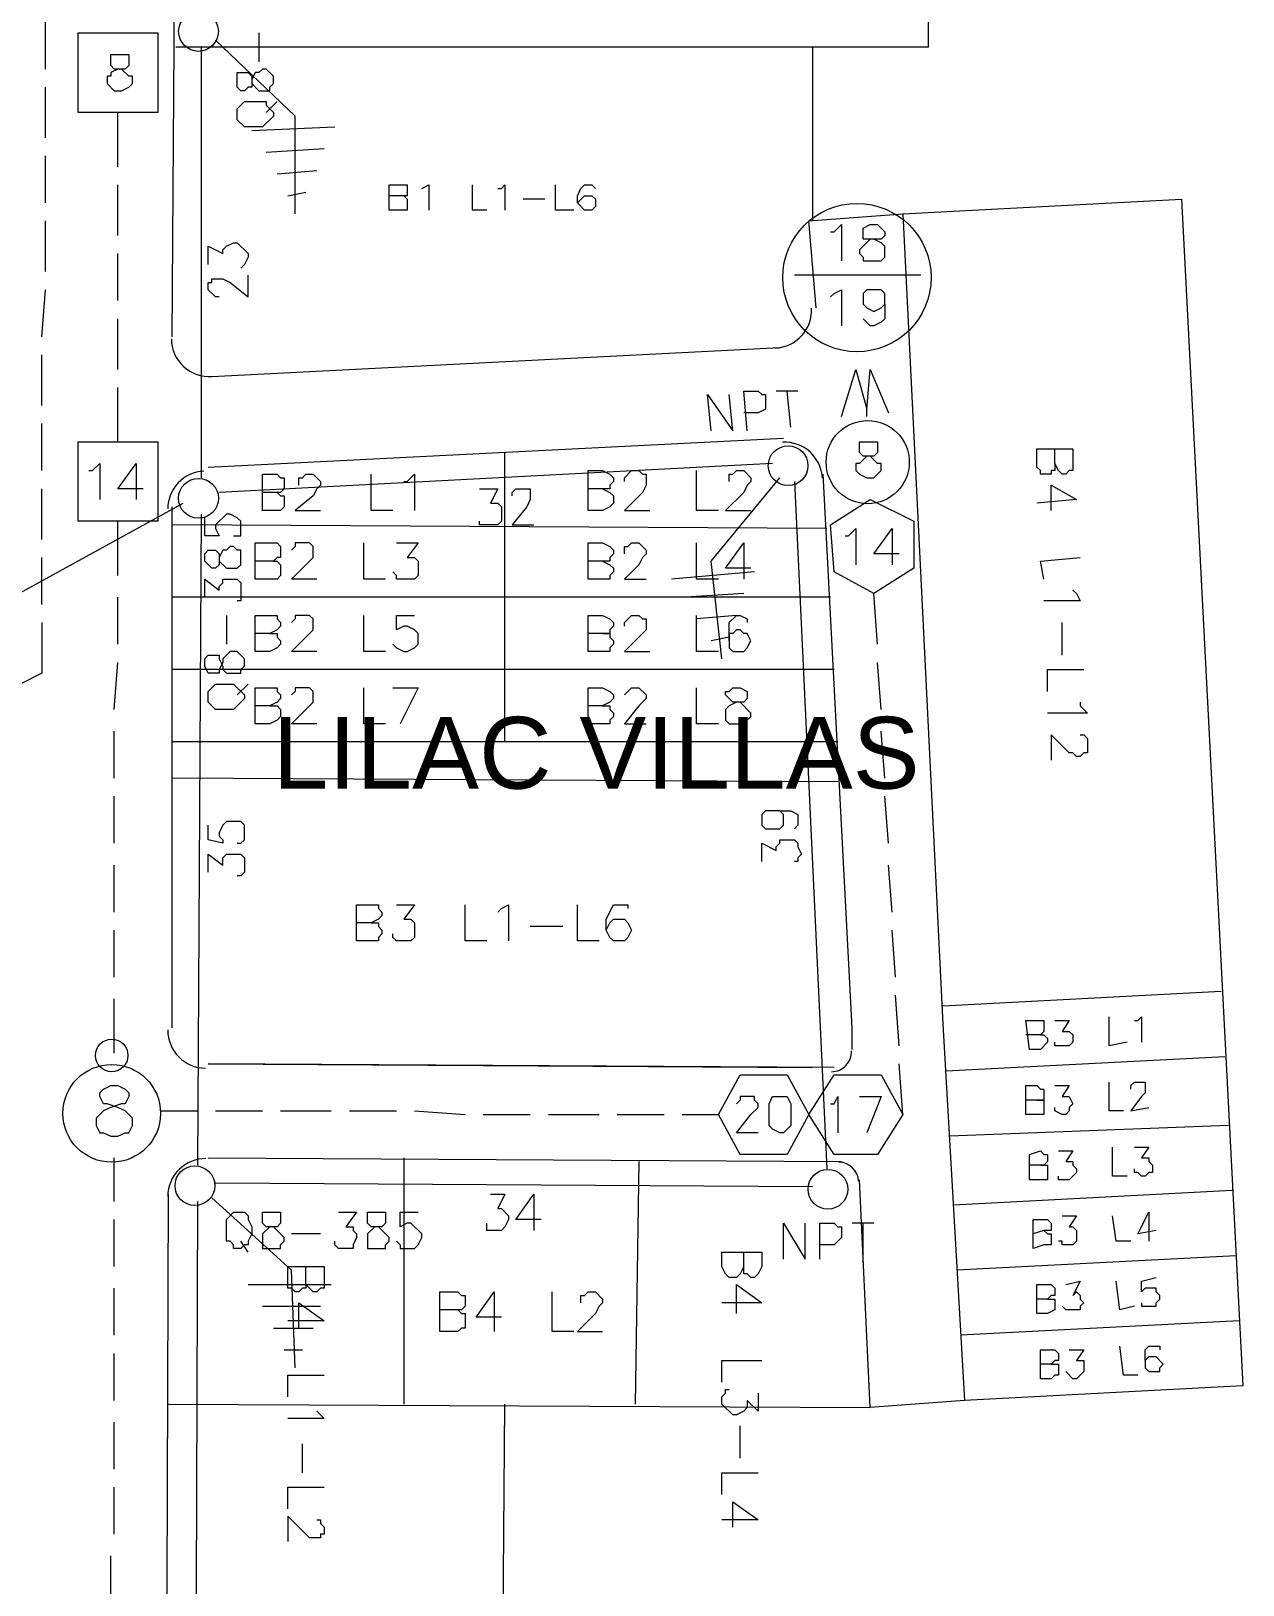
# Model space of a CAD drawing. Header units: millimetres. Extents: x 5.9 to 40.1, y 2 to 30.5.
# Drawn here: x 20.003 to 21.553, y 13.35 to 15.337 of the extents above; entities that cross this region are included whole.
import ezdxf

# ---------------------------------------------------------------- set-up
doc = ezdxf.new("R2010")
doc.units = ezdxf.units.MM
for name, color, linetype, true_color in [('PDF_S31$Cable-565', 23, 'Continuous', 0xdd8a6e), ('PDF_S31$LOTS', 254, 'Continuous', 0xdcdcdc), ('PDF_S31$ROAD', 8, 'Continuous', 0x808080), ('PDF_S31$SDU', 157, 'Continuous', 0x396472), ('PDF_S31$Symbols-EndOfLine', 15, 'Continuous', 0x954a4a), ('PDF_S31$Symbols-Ground', 12, 'Continuous', 0xb80000)]:
    doc.layers.add(name, color=color, linetype=linetype, true_color=true_color)
for name, color, linetype in [('PDF_S31$Passives-Highleg', 7, 'Continuous'), ('PDF_S31$Passives-Splt2way', 7, 'Continuous'), ('PDF_S31$Passives-TapOffs', 7, 'Continuous'), ('PDF_S31$POLE', 7, 'Continuous'), ('PDF_S31$STRAND', 7, 'Continuous'), ('PDF_S31$Symbols-Terminator', 7, 'Continuous'), ('PDF_Text', 7, 'Continuous')]:
    doc.layers.add(name, color=color, linetype=linetype)
doc.styles.add('PDF Swiss721BT-LightCondensed', font='arial.ttf')

msp = doc.modelspace()

# ---------------------------------------------------------------- linework, layer by layer
at = {"layer": 'PDF_S31$Cable-565', "lineweight": 13}
for points in [[(20.0214, 15.2889), (20.0214, 15.349)], [(20.0214, 15.201), (20.0214, 15.2658)], [(20.1139, 15.164), (20.1139, 15.2334)], [(20.0214, 15.1177), (20.0214, 15.1778)], [(20.1139, 15.076), (20.1139, 15.1408)], [(20.0214, 15.0298), (20.0214, 15.0946)], [(20.1139, 14.9928), (20.1139, 15.0529)], [(20.0168, 14.9465), (20.0214, 15.0066)], [(20.1139, 14.9048), (20.1139, 14.9696)], [(20.0168, 14.8586), (20.0168, 14.9234)], [(20.1139, 14.8123), (20.1139, 14.8817)], [(20.0168, 14.7753), (20.0168, 14.8354)], [(20.0168, 14.6874), (20.0168, 14.7522)], [(20.1139, 14.6411), (20.1139, 14.7105)], [(20.0168, 14.6041), (20.0168, 14.6642)], [(20.1139, 14.5532), (20.1139, 14.6133)], [(21.0856, 14.5532), (21.081, 14.618)], [(20.0168, 14.581), (20.0168, 14.5162), (19.989, 14.5023)], [(20.1093, 14.4699), (20.1139, 14.5301)], [(21.0902, 14.4699), (21.0856, 14.5301)], [(20.1093, 14.382), (20.1093, 14.4421)], [(21.0948, 14.382), (21.0902, 14.4421)], [(20.1093, 14.2987), (20.1093, 14.3589)], [(21.0995, 14.2987), (21.0948, 14.3589)], [(20.1093, 14.2108), (20.1093, 14.2709)], [(21.1041, 14.2108), (21.0995, 14.2709)], [(20.1093, 14.1275), (20.1093, 14.1877)], [(21.1087, 14.1275), (21.1041, 14.1877)], [(20.1093, 14.0303), (20.1093, 14.0997)], [(21.1134, 14.0396), (21.1087, 14.1044)], [(21.118, 13.9517), (21.1134, 14.0165)], [(20.1694, 13.9563), (20.2157, 13.9563)], [(20.2389, 13.9563), (20.299, 13.9563)], [(20.3221, 13.9563), (20.3869, 13.9563)], [(20.41, 13.9563), (20.4702, 13.9563)], [(20.4933, 13.9563), (20.5581, 13.9517)], [(20.5812, 13.9517), (20.6414, 13.9517)], [(20.6645, 13.9517), (20.7293, 13.9517)], [(20.7524, 13.9517), (20.8126, 13.9517)], [(20.8357, 13.9517), (20.882, 13.9517)], [(20.1093, 13.8406), (20.1093, 13.8962)], [(20.1093, 13.7573), (20.1093, 13.8175)], [(20.1093, 13.6694), (20.1093, 13.7296)], [(20.1093, 13.5861), (20.1093, 13.6463)], [(20.1093, 13.4982), (20.1093, 13.5584)], [(20.1093, 13.4149), (20.1093, 13.4751)], [(20.1047, 13.327), (20.1047, 13.3872)]]:
    msp.add_lwpolyline(points, dxfattribs=at)
at = {"layer": 'PDF_S31$LOTS', "lineweight": 0}
for points in [[(21.1504, 16.3577), (21.1504, 15.3167), (20.188, 15.3167)], [(21.0023, 15.3167), (21.0023, 15.0946)], [(21.118, 15.1038), (21.4743, 15.1223), (21.5529, 13.6047), (21.1966, 13.5861)], [(20.609, 14.4283), (20.609, 14.7984)], [(21.0208, 14.7013), (20.1833, 14.7059)], [(21.0254, 14.6133), (20.1833, 14.6133)], [(21.0301, 14.5208), (20.1833, 14.5208)], [(21.5252, 14.109), (21.1689, 14.0905)], [(21.5298, 14.0257), (21.1735, 14.0072)], [(21.5344, 13.9378), (21.1781, 13.9239)], [(20.4795, 13.8962), (20.4795, 13.5815)], [(20.7802, 13.8915), (20.7756, 13.5815)], [(21.539, 13.8545), (21.1828, 13.836)], [(21.5437, 13.7712), (21.1874, 13.7527)], [(21.5483, 13.6879), (21.192, 13.6694)], [(20.1787, 13.5815), (21.0763, 13.5769)], [(20.5998, 12.4294), (20.609, 13.5815)]]:
    msp.add_lwpolyline(points, dxfattribs=at)
at = {"layer": 'PDF_S31$Passives-Highleg', "lineweight": 9}
msp.add_circle((20.106, 14.0274), 0.0208, dxfattribs=at)
at = {"layer": 'PDF_S31$Passives-Splt2way', "lineweight": 9}
msp.add_lwpolyline([(20.1047, 13.9887), (20.1139, 13.9887), (20.1232, 13.9841), (20.1278, 13.9794), (20.1278, 13.9748), (20.1232, 13.9656), (20.1185, 13.9656), (20.1047, 13.9609), (20.0954, 13.9563), (20.0862, 13.9471), (20.0862, 13.9378), (20.0908, 13.9285), (20.0954, 13.9285), (20.1047, 13.9239), (20.1139, 13.9239), (20.1232, 13.9285), (20.1278, 13.9285), (20.1324, 13.9378), (20.1324, 13.9471), (20.1232, 13.9563), (20.1139, 13.9609), (20.1, 13.9656), (20.0954, 13.9656), (20.0908, 13.9748), (20.0908, 13.9794), (20.0954, 13.9841)], close=True, dxfattribs=at)
msp.add_circle((20.106, 13.9533), 0.0625, dxfattribs=at)
at = {"layer": 'PDF_S31$Passives-TapOffs', "lineweight": 9}
for points in [[(20.1648, 15.3352), (20.1648, 15.2334), (20.063, 15.2334), (20.063, 15.3352)], [(20.1047, 15.3074), (20.1278, 15.3074), (20.1278, 15.2935), (20.1232, 15.2889), (20.1139, 15.2889), (20.1047, 15.2843), (20.1047, 15.2796), (20.1, 15.2796), (20.1, 15.2704), (20.1093, 15.2611), (20.1185, 15.2611), (20.1278, 15.2658), (20.1324, 15.2704), (20.1324, 15.2796), (20.1278, 15.2796), (20.1185, 15.2889), (20.1093, 15.2889), (20.1047, 15.2935)], [(20.1648, 14.8123), (20.1648, 14.7105), (20.063, 14.7105), (20.063, 14.8123)], [(21.0625, 14.8123), (21.0856, 14.8123), (21.0856, 14.7984), (21.081, 14.7938), (21.0717, 14.7938), (21.0625, 14.7845), (21.0578, 14.7845), (21.0578, 14.7753), (21.0625, 14.7707), (21.0717, 14.766), (21.081, 14.766), (21.0902, 14.7753), (21.0902, 14.7845), (21.0856, 14.7845), (21.0763, 14.7938), (21.0671, 14.7938), (21.0625, 14.7984)], [(21.0254, 14.7059), (21.0763, 14.7383), (21.1319, 14.7105), (21.1319, 14.6504), (21.081, 14.618), (21.0301, 14.6457)], [(20.9098, 13.9008), (20.882, 13.9517), (20.9098, 14.0026), (20.9699, 14.0026), (20.9977, 13.9517), (20.9699, 13.9008)], [(21.0301, 13.9008), (20.9977, 13.9517), (21.0301, 14.0026), (21.0902, 14.0026), (21.118, 13.9517), (21.0856, 13.9008)], [(20.9514, 13.9748), (20.9699, 13.9748), (20.9745, 13.9656), (20.9745, 13.9378), (20.9653, 13.9285), (20.9607, 13.9285), (20.9514, 13.9332), (20.9468, 13.9378), (20.9468, 13.9656)]]:
    msp.add_lwpolyline(points, close=True, dxfattribs=at)
for points in [[(20.0769, 14.7753), (20.0815, 14.7753), (20.0908, 14.7845), (20.0908, 14.7383)], [(20.1463, 14.7522), (20.1139, 14.7522), (20.1371, 14.7845), (20.1371, 14.7383)], [(21.044, 14.692), (21.0486, 14.692), (21.0578, 14.7013), (21.0578, 14.655)], [(21.1134, 14.6689), (21.081, 14.6689), (21.1041, 14.7013), (21.1041, 14.655)], [(20.9329, 13.9285), (20.9051, 13.9285), (20.9236, 13.9517), (20.9329, 13.9609), (20.9329, 13.9656), (20.9283, 13.9702), (20.9283, 13.9748), (20.9098, 13.9748), (20.9098, 13.9702), (20.9051, 13.9656)], [(21.0254, 13.9656), (21.0301, 13.9656), (21.0347, 13.9748), (21.0347, 13.9285)], [(21.0625, 13.9748), (21.0902, 13.9748), (21.0717, 13.9285)]]:
    msp.add_lwpolyline(points, dxfattribs=at)
msp.add_circle((21.073, 14.7862), 0.0532, dxfattribs=at)
at = {"layer": 'PDF_S31$POLE', "lineweight": 0}
for points in [[(20.2944, 15.3352), (20.2944, 15.2981)], [(20.3175, 15.2472), (20.3036, 15.2334)], [(20.8728, 14.8262), (20.8681, 14.8725), (20.9005, 14.8262), (20.8959, 14.8725)], [(20.919, 14.8262), (20.9144, 14.8771), (20.9329, 14.8771), (20.9375, 14.8725), (20.9422, 14.8725), (20.9422, 14.854), (20.9329, 14.8493), (20.9144, 14.8493)], [(20.9838, 14.8771), (20.956, 14.8771)], [(20.9745, 14.8308), (20.9699, 14.8771)], [(20.262, 14.692), (20.2712, 14.692), (20.2712, 14.7105), (20.2666, 14.7151), (20.2574, 14.7198), (20.2527, 14.7198), (20.2389, 14.7059), (20.2389, 14.7013), (20.2435, 14.692), (20.225, 14.692), (20.225, 14.7151)], [(20.225, 14.6133), (20.225, 14.6365), (20.2435, 14.6226), (20.2435, 14.6272), (20.2481, 14.6319), (20.2481, 14.6365), (20.2666, 14.6365), (20.2712, 14.6319), (20.2712, 14.6087), (20.2666, 14.6087)], [(20.2527, 14.5902), (20.2527, 14.5532)], [(20.2805, 14.5023), (20.2666, 14.4884)], [(20.3962, 13.8268), (20.4193, 13.8268), (20.4054, 13.8082), (20.4147, 13.8082), (20.4147, 13.8036), (20.4193, 13.799), (20.4193, 13.7944), (20.4147, 13.7851), (20.4147, 13.7805), (20.3962, 13.7805), (20.3915, 13.7851), (20.3915, 13.7897)], [(20.4702, 13.7897), (20.4748, 13.7851), (20.4748, 13.7805), (20.4933, 13.7805), (20.498, 13.7851), (20.5026, 13.7944), (20.5026, 13.799), (20.4887, 13.8129), (20.4841, 13.8129), (20.4748, 13.8082), (20.4748, 13.8268), (20.498, 13.8268)], [(20.9653, 13.7666), (20.9653, 13.8129), (20.9931, 13.7666), (20.9931, 13.8129)], [(21.0116, 13.7666), (21.0116, 13.8129), (21.0301, 13.8129), (21.0347, 13.8082), (21.0393, 13.8082), (21.0393, 13.7944), (21.0301, 13.7851), (21.0116, 13.7851)], [(21.081, 13.8129), (21.0532, 13.8129)], [(21.0671, 13.762), (21.0671, 13.8129)], [(20.373, 13.799), (20.336, 13.799)], [(20.2805, 13.7759), (20.2712, 13.7897)]]:
    msp.add_lwpolyline(points, dxfattribs=at)
for points in [[(20.2666, 15.2658), (20.2666, 15.2843), (20.2805, 15.2843), (20.2851, 15.2796), (20.2851, 15.2704), (20.2944, 15.2611), (20.3083, 15.2611), (20.3083, 15.2658), (20.3129, 15.2704), (20.3129, 15.2796), (20.3036, 15.2889), (20.299, 15.2889), (20.2944, 15.2843), (20.2897, 15.2843), (20.2851, 15.275), (20.2851, 15.2658), (20.2805, 15.2658), (20.2759, 15.2611), (20.2712, 15.2611)], [(20.2666, 15.2241), (20.2666, 15.238), (20.2759, 15.2472), (20.3036, 15.2472), (20.3036, 15.2426), (20.3129, 15.2334), (20.3129, 15.2287), (20.299, 15.2149), (20.2759, 15.2149)], [(20.225, 14.6596), (20.225, 14.6689), (20.2296, 14.6735), (20.2389, 14.6735), (20.2435, 14.6689), (20.2435, 14.6596), (20.2527, 14.6504), (20.2666, 14.6504), (20.2712, 14.655), (20.2712, 14.6735), (20.2666, 14.6735), (20.262, 14.6781), (20.2574, 14.6781), (20.2527, 14.6735), (20.2481, 14.6735), (20.2435, 14.6642), (20.2435, 14.655), (20.2389, 14.6504), (20.2342, 14.6504)], [(20.225, 14.5254), (20.225, 14.5347), (20.2296, 14.5393), (20.2435, 14.5393), (20.2435, 14.5347), (20.2481, 14.5254), (20.2481, 14.5208), (20.2527, 14.5162), (20.2712, 14.5162), (20.2712, 14.5208), (20.2759, 14.5254), (20.2759, 14.5347), (20.2666, 14.5439), (20.2574, 14.5439), (20.2481, 14.5347), (20.2481, 14.5301), (20.2435, 14.5208), (20.2435, 14.5162), (20.2296, 14.5162)], [(20.2296, 14.4792), (20.2296, 14.493), (20.2389, 14.5023), (20.262, 14.5023), (20.2759, 14.4884), (20.2759, 14.4838), (20.262, 14.4699), (20.2389, 14.4699)], [(20.262, 13.8268), (20.2759, 13.8268), (20.2805, 13.8221), (20.2805, 13.8175), (20.2851, 13.8082), (20.2851, 13.799), (20.2805, 13.7897), (20.2805, 13.7851), (20.2759, 13.7851), (20.2712, 13.7805), (20.262, 13.7805), (20.262, 13.7851), (20.2574, 13.7897), (20.2527, 13.7897), (20.2527, 13.8175)], [(20.299, 13.8268), (20.3221, 13.8268), (20.3221, 13.8129), (20.3175, 13.8082), (20.3083, 13.8082), (20.299, 13.799), (20.299, 13.7805), (20.3221, 13.7805), (20.3221, 13.7851), (20.3268, 13.7897), (20.3268, 13.7944), (20.3129, 13.8082), (20.3036, 13.8082), (20.299, 13.8129)], [(20.4332, 13.8268), (20.4563, 13.8268), (20.4563, 13.8129), (20.4517, 13.8082), (20.4424, 13.8082), (20.4332, 13.799), (20.4332, 13.7805), (20.4563, 13.7805), (20.4563, 13.7851), (20.4609, 13.7897), (20.4609, 13.7944), (20.4471, 13.8082), (20.4378, 13.8082), (20.4332, 13.8129)]]:
    msp.add_lwpolyline(points, close=True, dxfattribs=at)
for centre, radius in [((20.217, 15.3369), 0.0254), ((20.9712, 14.7816), 0.0254), ((20.217, 14.7399), 0.0255), ((20.2124, 13.8608), 0.0254), ((21.0221, 13.8562), 0.0254)]:
    msp.add_circle(centre, radius, dxfattribs=at)
at = {"layer": 'PDF_S31$ROAD', "lineweight": 0}
for points in [[(20.1833, 14.9465), (20.1926, 16.3115)], [(21.0069, 14.9835), (20.9977, 15.0946), (21.118, 15.1038), (21.1689, 14.0674), (21.1966, 13.5861), (21.0763, 13.5769), (21.0625, 13.8684)], [(20.2296, 14.7799), (20.9653, 14.8169)], [(21.0532, 14.035), (21.0532, 14.0627), (21.0162, 14.7707)], [(20.1833, 14.0627), (20.1833, 14.729)], [(21.0347, 14.4283), (20.1833, 14.4283)], [(21.0347, 14.3774), (20.1833, 14.382)], [(21.0301, 14.0118), (20.2296, 14.0165), (21.0023, 14.0118)], [(20.2296, 13.8962), (21.0393, 13.8915)], [(20.1741, 12.4757), (20.1787, 13.8499)]]:
    msp.add_lwpolyline(points, dxfattribs=at)
msp.add_lwpolyline([(20.1823, 14.9438, 0.430426), (20.2342, 14.8956), (20.9607, 14.9326)], format="xyb", dxfattribs=at)
for centre, radius, start, end in [((20.9527, 14.9806), 0.0486, 272.8949, 2.9222), ((20.9666, 14.7631), 0.0486, 2.9224, 92.8948), ((20.2263, 14.7261), 0.0486, 92.8949, 179.7418), ((20.2263, 14.0597), 0.0486, 179.7418, 269.7418), ((21.0268, 14.032), 0.0254, 269.7417, 2.9224), ((20.2263, 13.8469), 0.0486, 89.7418, 179.7418), ((21.036, 13.8654), 0.0254, 2.9224, 89.7419)]:
    msp.add_arc(centre, radius, start, end, dxfattribs=at)
at = {"layer": 'PDF_S31$SDU', "lineweight": 0}
for points in [[(20.4795, 15.1269), (20.4841, 15.1223), (20.4841, 15.1084), (20.4609, 15.1084), (20.4609, 15.1408), (20.4841, 15.1408), (20.4841, 15.1269), (20.4609, 15.1269)], [(20.5026, 15.1362), (20.5118, 15.1408), (20.5118, 15.1084)], [(20.5859, 15.1084), (20.5674, 15.1084), (20.5674, 15.1408)], [(20.5998, 15.1362), (20.6044, 15.1362), (20.609, 15.1408), (20.609, 15.1084)], [(20.6969, 15.1084), (20.6738, 15.1084), (20.6738, 15.1408)], [(20.7016, 15.1177), (20.7108, 15.1269), (20.7201, 15.1269), (20.7247, 15.1223), (20.7247, 15.1131), (20.7201, 15.1084), (20.7108, 15.1084), (20.7016, 15.1177), (20.7016, 15.1269), (20.7062, 15.1362), (20.7108, 15.1408), (20.7201, 15.1408), (20.7247, 15.1362)], [(20.6599, 15.1223), (20.6321, 15.1223)], [(21.3123, 14.7845), (21.3123, 14.7753), (21.3077, 14.7753), (21.3077, 14.7707), (21.2938, 14.7707), (21.2938, 14.7753), (21.2892, 14.7799), (21.2892, 14.8031), (21.3355, 14.8031), (21.3355, 14.7753), (21.3308, 14.7753), (21.3262, 14.7707), (21.3216, 14.7707), (21.3169, 14.7753), (21.3123, 14.7845), (21.3123, 14.8031)], [(20.3175, 14.7475), (20.3221, 14.7429), (20.3268, 14.7429), (20.3268, 14.729), (20.3221, 14.7244), (20.299, 14.7244), (20.299, 14.7707), (20.3175, 14.7707), (20.3221, 14.766), (20.3268, 14.766), (20.3268, 14.7522), (20.3221, 14.7475), (20.299, 14.7475)], [(20.3453, 14.7568), (20.3453, 14.766), (20.3499, 14.766), (20.3545, 14.7707), (20.3638, 14.7707), (20.373, 14.7614), (20.373, 14.7568), (20.3684, 14.7522), (20.3638, 14.7429), (20.3406, 14.7244), (20.373, 14.7244)], [(20.4656, 14.7244), (20.4378, 14.7244), (20.4378, 14.7707)], [(20.4795, 14.7614), (20.4841, 14.7614), (20.4933, 14.7707), (20.4933, 14.7244)], [(20.7339, 14.7522), (20.7432, 14.7475), (20.7478, 14.7429), (20.7478, 14.7336), (20.7432, 14.729), (20.7339, 14.7244), (20.7154, 14.7244), (20.7154, 14.7753), (20.7339, 14.7753), (20.7432, 14.7707), (20.7478, 14.766), (20.7478, 14.7614), (20.7432, 14.7568), (20.7432, 14.7522), (20.7154, 14.7522)], [(20.7617, 14.7614), (20.7617, 14.766), (20.771, 14.7753), (20.7802, 14.7753), (20.7848, 14.7707), (20.7895, 14.7707), (20.7895, 14.7568), (20.7848, 14.7475), (20.7617, 14.7244), (20.7941, 14.7244)], [(20.882, 14.7244), (20.8542, 14.7244), (20.8542, 14.7753)], [(20.8959, 14.7614), (20.8959, 14.7707), (20.9005, 14.7707), (20.9051, 14.7753), (20.9144, 14.7753), (20.9236, 14.766), (20.9236, 14.7614), (20.919, 14.7568), (20.9144, 14.7475), (20.8913, 14.7244), (20.9236, 14.7244)], [(21.3077, 14.7244), (21.3077, 14.7568), (21.3401, 14.7383), (21.2892, 14.7336)], [(20.3129, 14.6596), (20.3175, 14.6596), (20.3221, 14.655), (20.3221, 14.6411), (20.3175, 14.6365), (20.2897, 14.6365), (20.2897, 14.6828), (20.3175, 14.6828), (20.3221, 14.6781), (20.3221, 14.6642), (20.3175, 14.6642), (20.3129, 14.6596), (20.2897, 14.6596)], [(20.3684, 14.6365), (20.336, 14.6365), (20.3638, 14.6642), (20.3638, 14.6781), (20.3592, 14.6828), (20.3406, 14.6828), (20.3406, 14.6781), (20.336, 14.6735)], [(20.4563, 14.6365), (20.4286, 14.6365), (20.4286, 14.6828)], [(20.4702, 14.6828), (20.498, 14.6828), (20.4841, 14.6642), (20.4933, 14.6642), (20.498, 14.6596), (20.498, 14.6411), (20.4933, 14.6365), (20.4702, 14.6365), (20.4702, 14.6411), (20.4656, 14.6457)], [(20.7339, 14.6596), (20.7432, 14.655), (20.7478, 14.6504), (20.7478, 14.6457), (20.7432, 14.6411), (20.7432, 14.6365), (20.7154, 14.6365), (20.7154, 14.6828), (20.7339, 14.6828), (20.7432, 14.6781), (20.7478, 14.6735), (20.7478, 14.6689), (20.7432, 14.6642), (20.7432, 14.6596), (20.7154, 14.6596)], [(20.7617, 14.6689), (20.7617, 14.6781), (20.7663, 14.6781), (20.771, 14.6828), (20.7802, 14.6828), (20.7895, 14.6735), (20.7895, 14.6689), (20.7848, 14.6642), (20.7802, 14.655), (20.7617, 14.6365), (20.7895, 14.6365)], [(20.882, 14.6365), (20.8542, 14.6365), (20.8542, 14.6828)], [(20.9236, 14.6504), (20.8913, 14.6504), (20.9144, 14.6828), (20.9144, 14.6365)], [(21.2984, 14.6365), (21.2938, 14.6596), (21.3447, 14.6642)], [(21.3355, 14.6226), (21.3401, 14.618), (21.3447, 14.6087), (21.2984, 14.6087)], [(20.3083, 14.5671), (20.3175, 14.5671), (20.3175, 14.5624), (20.3221, 14.5578), (20.3221, 14.5532), (20.3175, 14.5486), (20.3083, 14.5439), (20.2897, 14.5439), (20.2897, 14.5902), (20.3175, 14.5902), (20.3175, 14.5856), (20.3221, 14.581), (20.3221, 14.5763), (20.3175, 14.5717), (20.3083, 14.5671), (20.2897, 14.5671)], [(20.3684, 14.5439), (20.336, 14.5439), (20.3638, 14.5717), (20.3638, 14.5856), (20.3592, 14.5902), (20.3406, 14.5902), (20.3406, 14.5856), (20.336, 14.581)], [(20.4563, 14.5439), (20.4286, 14.5439), (20.4286, 14.5902)], [(20.4656, 14.5532), (20.4702, 14.5486), (20.4795, 14.5439), (20.4841, 14.5439), (20.4933, 14.5486), (20.498, 14.5532), (20.498, 14.5671), (20.4933, 14.5717), (20.4841, 14.5763), (20.4795, 14.5763), (20.4702, 14.5717), (20.4702, 14.5902), (20.4933, 14.5902)], [(20.7339, 14.5671), (20.7432, 14.5671), (20.7432, 14.5624), (20.7478, 14.5578), (20.7478, 14.5532), (20.7432, 14.5486), (20.7432, 14.5439), (20.7154, 14.5439), (20.7154, 14.5902), (20.7339, 14.5902), (20.7432, 14.5856), (20.7478, 14.581), (20.7478, 14.5763), (20.7432, 14.5717), (20.7432, 14.5671), (20.7154, 14.5671)], [(20.7617, 14.5763), (20.7617, 14.581), (20.771, 14.5902), (20.7802, 14.5902), (20.7848, 14.5856), (20.7895, 14.5856), (20.7895, 14.5717), (20.7617, 14.5439), (20.7941, 14.5439)], [(20.882, 14.5439), (20.8542, 14.5439), (20.8542, 14.5902)], [(20.8959, 14.5578), (20.8959, 14.5671), (20.8959, 14.5578), (20.8959, 14.5486), (20.9005, 14.5439), (20.9144, 14.5439), (20.919, 14.5486), (20.9236, 14.5578), (20.919, 14.5671), (20.9144, 14.5671), (20.9098, 14.5717), (20.9051, 14.5717), (20.9005, 14.5671), (20.8959, 14.5671), (20.8959, 14.581), (20.9051, 14.5902), (20.9098, 14.5902), (20.919, 14.5856), (20.919, 14.581)], [(21.3216, 14.5393), (21.3216, 14.581)], [(21.3031, 14.493), (21.3031, 14.5208), (21.3493, 14.5208)], [(20.3083, 14.4745), (20.3175, 14.4745), (20.3221, 14.4699), (20.3221, 14.4607), (20.3175, 14.456), (20.3083, 14.4514), (20.2897, 14.4514), (20.2897, 14.4977), (20.3175, 14.4977), (20.3175, 14.493), (20.3221, 14.4884), (20.3221, 14.4838), (20.3175, 14.4792), (20.3083, 14.4745), (20.2897, 14.4745)], [(20.3684, 14.4514), (20.336, 14.4514), (20.3638, 14.4792), (20.3638, 14.493), (20.3592, 14.4977), (20.3406, 14.4977), (20.3406, 14.493), (20.336, 14.4884)], [(20.4563, 14.4514), (20.4286, 14.4514), (20.4286, 14.4977)], [(20.4656, 14.4977), (20.498, 14.4977), (20.4748, 14.4514)], [(20.7339, 14.4745), (20.7432, 14.4745), (20.7432, 14.4699), (20.7478, 14.4653), (20.7478, 14.4607), (20.7432, 14.456), (20.7432, 14.4514), (20.7154, 14.4514), (20.7154, 14.4977), (20.7339, 14.4977), (20.7432, 14.493), (20.7478, 14.4884), (20.7478, 14.4838), (20.7432, 14.4792), (20.7339, 14.4745), (20.7154, 14.4745)], [(20.7617, 14.4884), (20.771, 14.4977), (20.7802, 14.4977), (20.7895, 14.4884), (20.7895, 14.4838), (20.7802, 14.4745), (20.7617, 14.4514), (20.7895, 14.4514)], [(20.882, 14.4514), (20.8542, 14.4514), (20.8542, 14.4977)], [(21.3447, 14.4792), (21.3447, 14.4745), (21.354, 14.4653), (21.3031, 14.4653)], [(21.3447, 14.4375), (21.3493, 14.4375), (21.354, 14.4329), (21.354, 14.4144), (21.3493, 14.4144), (21.3447, 14.4098), (21.3401, 14.4098), (21.3355, 14.4144), (21.3308, 14.4144), (21.3077, 14.4375), (21.3077, 14.4051)], [(20.4378, 14.1969), (20.4471, 14.1969), (20.4471, 14.1923), (20.4517, 14.1877), (20.4517, 14.183), (20.4471, 14.1784), (20.4471, 14.1738), (20.4193, 14.1738), (20.4193, 14.22), (20.4471, 14.22), (20.4471, 14.2154), (20.4517, 14.2108), (20.4517, 14.2062), (20.4471, 14.2015), (20.4378, 14.1969), (20.4193, 14.1969)], [(20.4702, 14.22), (20.4933, 14.22), (20.4795, 14.2015), (20.4887, 14.2015), (20.4933, 14.1969), (20.4933, 14.1784), (20.4887, 14.1738), (20.4702, 14.1738), (20.4656, 14.1784), (20.4656, 14.183)], [(20.5859, 14.1738), (20.5581, 14.1738), (20.5581, 14.22)], [(20.5998, 14.2108), (20.6044, 14.2154), (20.6136, 14.22), (20.6136, 14.1738)], [(20.7293, 14.1738), (20.7016, 14.1738), (20.7016, 14.22)], [(20.7386, 14.1877), (20.7386, 14.2015), (20.7478, 14.22), (20.7663, 14.22), (20.7663, 14.2154)], [(20.683, 14.1923), (20.6414, 14.1923)], [(21.2938, 14.0535), (21.2984, 14.0535), (21.3031, 14.0489), (21.3031, 14.0442), (21.2938, 14.035), (21.2799, 14.035), (21.2753, 14.072), (21.2984, 14.072), (21.2984, 14.0581), (21.2938, 14.0535), (21.2753, 14.0535)], [(21.3123, 14.072), (21.3308, 14.072), (21.3216, 14.0581), (21.3308, 14.0581), (21.3355, 14.0535), (21.3355, 14.0442), (21.3308, 14.0396), (21.3123, 14.0396), (21.3123, 14.0442)], [(21.4049, 14.0442), (21.3817, 14.0396), (21.3817, 14.0766)], [(21.4141, 14.072), (21.4187, 14.072), (21.4234, 14.0766), (21.4234, 14.0442)], [(21.4002, 13.9563), (21.3817, 13.9563), (21.3817, 13.9933)], [(21.4095, 13.9841), (21.4095, 13.9887), (21.4141, 13.9933), (21.428, 13.9933), (21.428, 13.9794), (21.4234, 13.9748), (21.4095, 13.9563), (21.4326, 13.9609)], [(21.2892, 13.9702), (21.2984, 13.9702), (21.2984, 13.9517), (21.2753, 13.9517), (21.2753, 13.9887), (21.2892, 13.9887), (21.2938, 13.9841), (21.2984, 13.9841), (21.2984, 13.9702), (21.2753, 13.9702)], [(21.3123, 13.9887), (21.3308, 13.9887), (21.3216, 13.9748), (21.3308, 13.9748), (21.3355, 13.9656), (21.3308, 13.9609), (21.3308, 13.9563), (21.3262, 13.9517), (21.3216, 13.9517), (21.3123, 13.9563), (21.3123, 13.9609)], [(21.2938, 13.8869), (21.3031, 13.8869), (21.3031, 13.8684), (21.2799, 13.8684), (21.2799, 13.9008), (21.2938, 13.9054), (21.2984, 13.9008), (21.3031, 13.9008), (21.3031, 13.8915), (21.2984, 13.8869), (21.2799, 13.8869)], [(21.3169, 13.9054), (21.3355, 13.9054), (21.3262, 13.8915), (21.3355, 13.8915), (21.3355, 13.8869), (21.3401, 13.8823), (21.3401, 13.8777), (21.3308, 13.8684), (21.3169, 13.8684), (21.3169, 13.873)], [(21.4049, 13.873), (21.3863, 13.873), (21.3863, 13.91)], [(21.4141, 13.91), (21.4326, 13.91), (21.4234, 13.8962), (21.4326, 13.8962), (21.4326, 13.8915), (21.4372, 13.8869), (21.4372, 13.8777), (21.4326, 13.8777), (21.428, 13.873), (21.4234, 13.873), (21.4187, 13.8777), (21.4141, 13.8777), (21.4141, 13.8823)], [(21.2984, 13.8036), (21.3031, 13.799), (21.3077, 13.799), (21.3077, 13.7851), (21.2984, 13.7851), (21.2846, 13.7805), (21.2846, 13.8175), (21.3031, 13.8175), (21.3077, 13.8129), (21.3077, 13.8036), (21.2984, 13.8036), (21.2846, 13.799)], [(21.3216, 13.8221), (21.3401, 13.8221), (21.3308, 13.8082), (21.3355, 13.8082), (21.3401, 13.8036), (21.3401, 13.7897), (21.3355, 13.7851), (21.3216, 13.7851), (21.3216, 13.7897), (21.3169, 13.7897)], [(21.4095, 13.7897), (21.391, 13.7897), (21.3863, 13.8221)], [(21.4419, 13.8036), (21.4187, 13.799), (21.4326, 13.8268), (21.4326, 13.7897)], [(20.9144, 13.7573), (20.9098, 13.7481), (20.9051, 13.7435), (20.8959, 13.7435), (20.8913, 13.7481), (20.8866, 13.7573), (20.8866, 13.7759), (20.9375, 13.7759), (20.9375, 13.7573), (20.9329, 13.7481), (20.9283, 13.7435), (20.9236, 13.7435), (20.919, 13.7481), (20.9144, 13.7481), (20.9144, 13.7759)], [(20.3545, 13.7342), (20.3545, 13.7296), (20.3499, 13.7296), (20.3453, 13.725), (20.3406, 13.725), (20.336, 13.7296), (20.3314, 13.7296), (20.3314, 13.7573), (20.3777, 13.7573), (20.3777, 13.7296), (20.373, 13.7296), (20.3684, 13.725), (20.3638, 13.725), (20.3545, 13.7342), (20.3545, 13.7573)], [(20.9051, 13.6972), (20.9051, 13.7342), (20.9375, 13.7111), (20.8866, 13.7111)], [(21.3031, 13.7157), (21.3123, 13.7157), (21.3123, 13.7018), (21.3031, 13.6972), (21.2892, 13.6972), (21.2892, 13.7342), (21.3077, 13.7342), (21.3123, 13.7296), (21.3123, 13.7203), (21.3077, 13.7203), (21.3031, 13.7157), (21.2892, 13.7157)], [(21.3262, 13.7342), (21.3447, 13.7388), (21.3355, 13.7203), (21.3401, 13.725), (21.3447, 13.7203), (21.3447, 13.7157), (21.3493, 13.7111), (21.3447, 13.7065), (21.3447, 13.7018), (21.3262, 13.7018), (21.3216, 13.7065)], [(21.4141, 13.7065), (21.3956, 13.7018), (21.391, 13.7388)], [(21.4234, 13.7111), (21.4234, 13.7065), (21.4419, 13.7065), (21.4419, 13.7111), (21.4465, 13.7157), (21.4465, 13.7203), (21.4419, 13.725), (21.4419, 13.7296), (21.428, 13.7296), (21.4234, 13.725), (21.4234, 13.7388), (21.4419, 13.7435)], [(20.5489, 13.7018), (20.5535, 13.6972), (20.5581, 13.6972), (20.5581, 13.6787), (20.5535, 13.6787), (20.5489, 13.6741), (20.5257, 13.6741), (20.5257, 13.725), (20.5489, 13.725), (20.5535, 13.7203), (20.5581, 13.7203), (20.5581, 13.7065), (20.5535, 13.7018), (20.5257, 13.7018)], [(20.6044, 13.6926), (20.572, 13.6926), (20.5951, 13.725), (20.5951, 13.6741)], [(20.6969, 13.6741), (20.6692, 13.6741), (20.6692, 13.725)], [(20.7062, 13.7111), (20.7062, 13.7203), (20.7108, 13.7203), (20.7154, 13.725), (20.7247, 13.725), (20.7339, 13.7157), (20.7339, 13.7111), (20.7293, 13.7065), (20.7247, 13.6972), (20.7016, 13.6741), (20.7339, 13.6741)], [(20.3453, 13.6787), (20.3453, 13.7111), (20.3777, 13.6879), (20.3314, 13.6879)], [(21.4187, 13.6185), (21.4002, 13.6185), (21.3956, 13.6556)], [(21.428, 13.637), (21.428, 13.6278), (21.4326, 13.6232), (21.4465, 13.6232), (21.4465, 13.6278), (21.4511, 13.6324), (21.4419, 13.6417), (21.4326, 13.6417), (21.428, 13.637), (21.428, 13.6509), (21.4326, 13.6556), (21.4465, 13.6556), (21.4465, 13.6509)], [(20.8866, 13.6093), (20.8866, 13.637), (20.9375, 13.637)], [(21.3077, 13.6324), (21.3169, 13.6324), (21.3169, 13.6185), (21.3123, 13.6185), (21.3077, 13.6139), (21.2938, 13.6139), (21.2938, 13.6509), (21.3123, 13.6509), (21.3169, 13.6463), (21.3169, 13.637), (21.3123, 13.637), (21.3077, 13.6324), (21.2938, 13.6324)], [(21.3308, 13.6509), (21.3493, 13.6509), (21.3401, 13.637), (21.3493, 13.637), (21.3493, 13.6232), (21.3401, 13.6139), (21.3355, 13.6139), (21.3262, 13.6232)], [(20.3314, 13.5908), (20.3314, 13.6185), (20.3777, 13.6185)], [(20.9329, 13.5954), (20.9329, 13.5723), (20.919, 13.5861), (20.919, 13.5769), (20.9144, 13.5723), (20.9051, 13.5676), (20.9005, 13.5676), (20.8866, 13.5815), (20.8866, 13.5908), (20.8913, 13.5954), (20.8913, 13.6), (20.8959, 13.6)], [(20.3684, 13.5723), (20.3777, 13.563), (20.3314, 13.563)], [(20.9098, 13.5121), (20.9098, 13.5538)], [(20.3499, 13.4936), (20.3499, 13.5306)], [(20.3314, 13.4473), (20.3314, 13.4751), (20.3777, 13.4751)], [(20.8866, 13.4658), (20.8866, 13.4936), (20.9329, 13.4936)], [(20.9005, 13.4242), (20.9005, 13.4566), (20.9329, 13.4335), (20.8866, 13.4335)], [(20.3684, 13.4335), (20.373, 13.4335), (20.373, 13.4288), (20.3777, 13.4242), (20.3777, 13.4149), (20.373, 13.4149), (20.373, 13.4103), (20.3592, 13.4103), (20.3314, 13.4381), (20.3314, 13.4057)]]:
    msp.add_lwpolyline(points, dxfattribs=at)
for points in [[(20.9005, 14.4977), (20.9098, 14.4977), (20.919, 14.493), (20.919, 14.4838), (20.9144, 14.4792), (20.9051, 14.4792), (20.8959, 14.4745), (20.8913, 14.4699), (20.8913, 14.456), (20.8959, 14.4514), (20.919, 14.4514), (20.919, 14.456), (20.9236, 14.4607), (20.9236, 14.4653), (20.9098, 14.4792), (20.9005, 14.4792), (20.8913, 14.4884), (20.8913, 14.493), (20.8959, 14.493)], [(20.7432, 14.1969), (20.7478, 14.2015), (20.7617, 14.2015), (20.7663, 14.1969), (20.771, 14.1877), (20.7663, 14.1784), (20.7617, 14.1738), (20.7478, 14.1738), (20.7432, 14.1784), (20.7386, 14.1877)]]:
    msp.add_lwpolyline(points, close=True, dxfattribs=at)
at = {"layer": 'PDF_S31$STRAND', "color": 254, "lineweight": 0, "true_color": 0xdcdcdc}
for points in [[(20.2203, 15.3167), (20.2203, 14.766)], [(20.9514, 14.7845), (20.2435, 14.7475)], [(20.9792, 14.7614), (21.0208, 13.8823)], [(19.3551, 14.2709), (20.1972, 14.7336)], [(20.2203, 14.7198), (20.2157, 13.8869)], [(21.0023, 13.8591), (20.2389, 13.8638)], [(20.2157, 13.8406), (20.2111, 12.4803)]]:
    msp.add_lwpolyline(points, dxfattribs=at)
at = {"layer": 'PDF_S31$STRAND', "lineweight": 0}
for points in [[(20.2296, 15.039), (20.2296, 15.0622), (20.2481, 15.0529), (20.2481, 15.0575), (20.2527, 15.0622), (20.262, 15.0668), (20.2666, 15.0668), (20.2805, 15.0529), (20.2805, 15.0483), (20.2759, 15.039), (20.2712, 15.0344)], [(20.2435, 14.9974), (20.2389, 14.9974), (20.2296, 15.0066), (20.2296, 15.0159), (20.2342, 15.0159), (20.2342, 15.0205), (20.2481, 15.0205), (20.2574, 15.0159), (20.2805, 14.9974), (20.2805, 15.0251)], [(20.5766, 14.7522), (20.5998, 14.7522), (20.5905, 14.7336), (20.5998, 14.7336), (20.6044, 14.729), (20.6044, 14.7105), (20.5998, 14.7059), (20.5766, 14.7059), (20.5766, 14.7105)], [(20.6183, 14.7429), (20.6183, 14.7475), (20.6229, 14.7522), (20.6414, 14.7522), (20.6414, 14.7383), (20.6368, 14.729), (20.6183, 14.7059), (20.646, 14.7059)], [(20.9607, 14.3404), (20.9422, 14.3404), (20.9375, 14.3357), (20.9375, 14.3218), (20.9422, 14.3172), (20.9607, 14.3172), (20.9653, 14.3218), (20.9653, 14.3357), (20.9607, 14.3404), (20.9745, 14.3404), (20.9838, 14.3357), (20.9838, 14.3218), (20.9792, 14.3172)], [(20.2666, 14.2987), (20.2712, 14.2987), (20.2759, 14.3033), (20.2759, 14.3218), (20.2712, 14.3265), (20.2527, 14.3265), (20.2481, 14.3218), (20.2435, 14.3126), (20.2435, 14.308), (20.2481, 14.3033), (20.2481, 14.2987), (20.2296, 14.3033), (20.2296, 14.3218)], [(20.9375, 14.2756), (20.9375, 14.2987), (20.956, 14.2895), (20.956, 14.2941), (20.9607, 14.2987), (20.9607, 14.3033), (20.9792, 14.3033), (20.9838, 14.2987), (20.9838, 14.2941), (20.9884, 14.2848), (20.9838, 14.2802), (20.9838, 14.2756), (20.9792, 14.2756)], [(20.2296, 14.2617), (20.2296, 14.2848), (20.2481, 14.2709), (20.2481, 14.2802), (20.2527, 14.2848), (20.2712, 14.2848), (20.2759, 14.2802), (20.2759, 14.2617), (20.2712, 14.2571), (20.2666, 14.2571)], [(20.5905, 13.8499), (20.609, 13.8499), (20.5998, 13.8314), (20.6044, 13.8314), (20.6136, 13.8221), (20.6136, 13.8175), (20.609, 13.8082), (20.6044, 13.8036), (20.5859, 13.8036), (20.5859, 13.8129)], [(20.6553, 13.8175), (20.6229, 13.8175), (20.646, 13.8499), (20.646, 13.8036)]]:
    msp.add_lwpolyline(points, dxfattribs=at)
at = {"layer": 'PDF_S31$Symbols-EndOfLine', "lineweight": 0}
for points in [[(21.0254, 15.0807), (21.0301, 15.0807), (21.0393, 15.0899), (21.0393, 15.0437)], [(21.1411, 15.0251), (20.9792, 15.0251)], [(21.0254, 14.9974), (21.0301, 15.002), (21.0393, 15.0066), (21.0393, 14.9604)], [(21.0948, 14.9881), (21.0948, 15.002), (21.0902, 15.0066), (21.0717, 15.0066), (21.0671, 15.002), (21.0671, 14.9881), (21.0717, 14.9835), (21.081, 14.9789), (21.0902, 14.9835), (21.0948, 14.9881), (21.0948, 14.9696), (21.0902, 14.965), (21.081, 14.9604), (21.0763, 14.9604), (21.0671, 14.9696)]]:
    msp.add_lwpolyline(points, dxfattribs=at)
msp.add_lwpolyline([(21.0763, 15.0899), (21.0856, 15.0899), (21.0948, 15.0807), (21.0948, 15.076), (21.0902, 15.0714), (21.0763, 15.0714), (21.0625, 15.0575), (21.0625, 15.0529), (21.0671, 15.0483), (21.0671, 15.0437), (21.0902, 15.0437), (21.0948, 15.0483), (21.0948, 15.0622), (21.0902, 15.0668), (21.081, 15.0714), (21.0671, 15.0714), (21.0671, 15.0853)], close=True, dxfattribs=at)
msp.add_circle((21.0592, 15.0222), 0.0949, dxfattribs=at)
at = {"layer": 'PDF_S31$Symbols-Ground', "lineweight": 0}
for points in [[(20.3406, 15.1038), (20.3406, 15.2287), (20.2389, 15.3259)], [(20.2851, 15.2102), (20.3915, 15.2149)], [(20.3036, 15.1825), (20.3777, 15.1871)], [(20.3175, 15.1547), (20.3684, 15.1593)], [(20.3314, 15.1269), (20.3545, 15.1316)], [(20.8866, 14.5347), (20.8728, 14.6596), (20.9607, 14.766)], [(20.9283, 14.6457), (20.8219, 14.6365)], [(20.9144, 14.618), (20.8404, 14.6133)], [(20.9051, 14.5902), (20.8542, 14.5856)], [(20.8959, 14.5624), (20.8728, 14.5578)], [(20.3406, 13.6278), (20.336, 13.7527), (20.2342, 13.8453)], [(20.2805, 13.7342), (20.3869, 13.7342)], [(20.299, 13.7065), (20.373, 13.7065)], [(20.3129, 13.6787), (20.3638, 13.6787)], [(20.3268, 13.6509), (20.3499, 13.6509)]]:
    msp.add_lwpolyline(points, dxfattribs=at)
at = {"layer": 'PDF_S31$Symbols-Terminator', "lineweight": 9}
for points in [[(21.0393, 14.8447), (21.0578, 14.9048), (21.0717, 14.854)], [(21.0717, 14.8447), (21.0717, 14.854), (21.0763, 14.9048), (21.0995, 14.8493)]]:
    msp.add_lwpolyline(points, dxfattribs=at)

# ---------------------------------------------------------------- texts
at = {"layer": 'PDF_Text', "color": 4, "insert": (20.3119, 14.4138), "char_height": 0.091869, "attachment_point": 4, "style": 'PDF Swiss721BT-LightCondensed'}
msp.add_mtext('LILAC VILLAS', dxfattribs=at)

doc.saveas('drawing.dxf')
